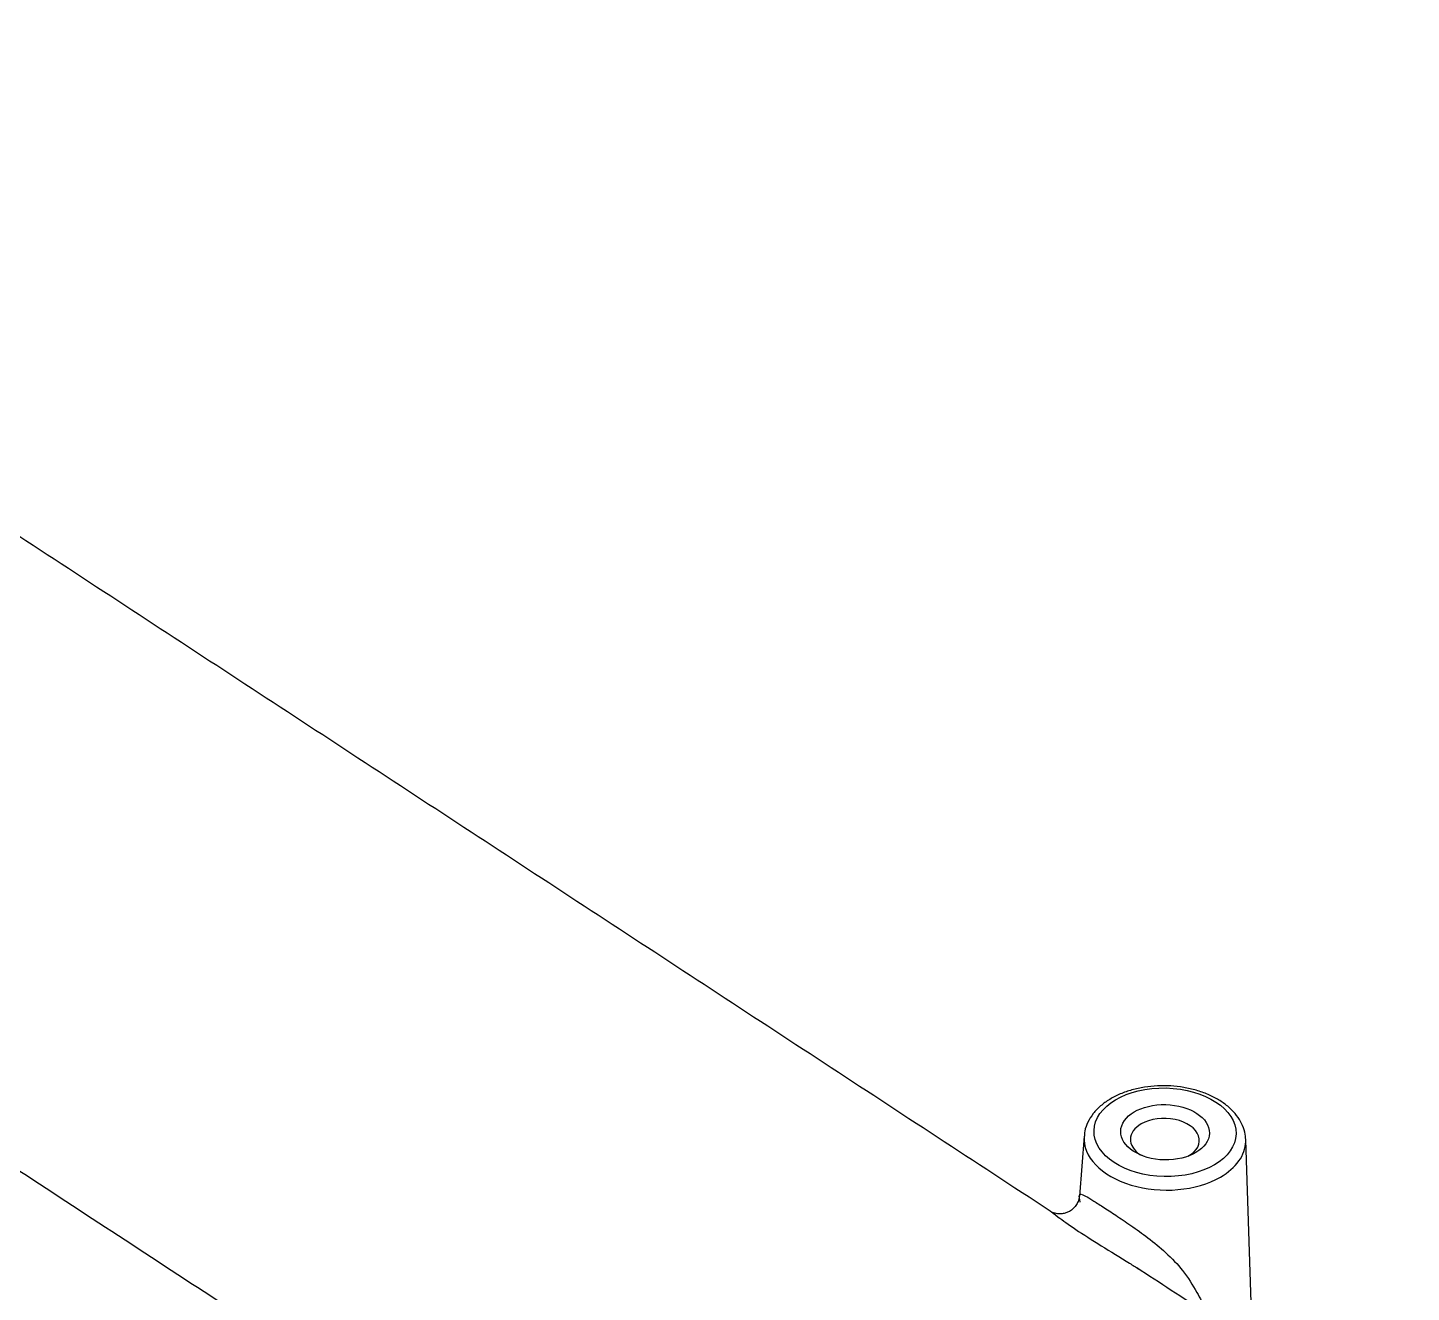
# Model space of a CAD drawing. Header units: millimetres. Extents: x -16190 to -8852, y -6844 to 7484.
# Drawn here: x -16042.5 to -15957.9, y 6616.9 to 6694.3 of the extents above; entities that cross this region are included whole.
import ezdxf

# ---------------------------------------------------------------- set-up
doc = ezdxf.new("R2010")
doc.units = ezdxf.units.MM
doc.layers.add('90', color=7, linetype='Continuous', true_color=0xffffff)

# ---------------------------------------------------------------- blocks, each defined once
blk = doc.blocks.new('54475777777')
at = {"layer": '90', "color": 7, "linetype": 'Continuous'}
for p, q in [((386.649, 511.969), (386.408, 508.909)), ((395.235, 501.385), (394.89, 511.781))]:
    blk.add_line(p, q, dxfattribs=at)
for major_axis in [(3.621, -0.082), (-2.261, 0.051)]:
    blk.add_ellipse((390.776, 512.161), major_axis=major_axis, ratio=0.624166, dxfattribs=at)
for centre, major_axis, start_param, end_param in [((390.767, 511.768), (-1.758, 0.04), 2.31714, 5.482589), ((390.767, 511.768), (-1.758, 0.04), 5.482589, 6.283185), ((390.767, 511.785), (4.123, -0.094), 3.10676, 5.482589), ((390.767, 511.768), (-1.758, 0.04), 0, 0.7702), ((390.767, 511.785), (4.123, -0.094), 5.482589, 6.283185), ((390.767, 511.785), (4.123, -0.094), 0.034871, 0.05539), ((390.767, 511.785), (4.123, -0.094), 0, 0.034871), ((390.767, 511.768), (-1.758, 0.04), 0.7702, 0.824491)]:
    blk.add_ellipse(centre, major_axis=major_axis, ratio=0.624166, start_param=start_param, end_param=end_param, dxfattribs=at)
for points, degree in [([(384.925, 508.136), (292.735, 568.497)], 1), ([(351.858, 497.424), (265.947, 553.674)], 1), ([(384.901, 508.151), (384.905, 508.148), (384.91, 508.145), (384.915, 508.142)], 3), ([(403.331, 496.084), (389.345, 505.241)], 1)]:
    blk.add_open_spline(points, degree=degree, dxfattribs=at)
for points, knots in [([(244.246, 536.549), (247.19, 534.541), (252.869, 530.672), (260.735, 525.326), (268.032, 520.38), (274.831, 515.786), (281.203, 511.496), (287.206, 507.472), (292.864, 503.698), (298.171, 500.179), (303.106, 496.928), (307.656, 493.954), (311.817, 491.258), (315.603, 488.829), (319.038, 486.649), (322.149, 484.699), (324.966, 482.957), (327.522, 481.398), (329.853, 479.998), (331.626, 478.951), (332.627, 478.368), (332.95, 478.181)], [0, 0, 0, 0, 0.054083, 0.108165, 0.162248, 0.21633, 0.270413, 0.324495, 0.378578, 0.43266, 0.486743, 0.540825, 0.594908, 0.64899, 0.703073, 0.757155, 0.811238, 0.86532, 0.919403, 0.973485, 1, 1, 1, 1]), ([(394.885, 511.845), (394.876, 511.993), (394.824, 512.288), (394.64, 512.718), (394.357, 513.124), (393.98, 513.495), (393.516, 513.823), (392.975, 514.098), (392.375, 514.311), (391.732, 514.457), (391.065, 514.533), (390.389, 514.537), (389.723, 514.47), (389.083, 514.331), (388.485, 514.124), (387.945, 513.85), (387.477, 513.514), (387.098, 513.122), (386.828, 512.687), (386.682, 512.291), (386.662, 512.046), (386.662, 511.96)], [0, 0, 0, 0, 0.048665, 0.099275, 0.150798, 0.203692, 0.257769, 0.312503, 0.367403, 0.42224, 0.477003, 0.53175, 0.586559, 0.641502, 0.696668, 0.752118, 0.807822, 0.863397, 0.918166, 0.971417, 1, 1, 1, 1]), ([(386.4, 508.904), (386.401, 508.878), (386.398, 508.767), (386.331, 508.581), (386.21, 508.381), (386.05, 508.217), (385.87, 508.101), (385.671, 508.027), (385.477, 507.995), (385.269, 508.002), (385.072, 508.054), (384.974, 508.1), (384.933, 508.13)], [0, 0, 0, 0, 0.034605, 0.147433, 0.248611, 0.33261, 0.438207, 0.514552, 0.608341, 0.720098, 0.850199, 1, 1, 1, 1]), ([(386.456, 508.6), (386.417, 508.761), (386.367, 509.031), (386.561, 509.015), (387.064, 508.709), (387.593, 508.367), (388.267, 507.925), (389.069, 507.389), (389.965, 506.748), (390.885, 505.985), (391.76, 505.071), (392.177, 504.373), (392.402, 503.997)], [0, 0, 0, 0, 0.12072, 0.27065, 0.341705, 0.410449, 0.480347, 0.555448, 0.640996, 0.741835, 0.860751, 1, 1, 1, 1]), ([(384.915, 508.142), (384.993, 508.092), (385.272, 507.872), (386.159, 507.233), (387.491, 506.39), (388.657, 505.686), (389.285, 505.281), (389.437, 505.18)], [0, 0, 0, 0, 0.213854, 0.450826, 0.688988, 0.923102, 1, 1, 1, 1]), ([(392.402, 503.997), (392.565, 503.7), (392.753, 503.353), (392.903, 502.993), (392.923, 502.942)], [0, 0, 0, 0, 0.859037, 1, 1, 1, 1])]:
    blk.add_open_spline(points, degree=3, knots=knots, dxfattribs=at)

msp = doc.modelspace()

# ---------------------------------------------------------------- block references
at = {"xscale": 1.199999999998909, "yscale": 1.199999999998909, "zscale": 1.2}
msp.add_blockref('54475777777', (-16441.881, 6012.142), dxfattribs=at)

doc.saveas('drawing.dxf')
